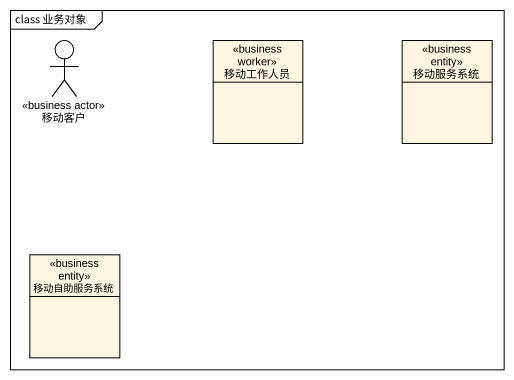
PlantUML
@startuml
mainframe class 业务对象
allowmixing
hide circle
hide empty members
actor 移动客户 <<business actor>>
class 移动工作人员 <<business worker>>
class 移动服务系统 <<business entity>>
class 移动自助服务系统 <<business entity>>
@enduml
